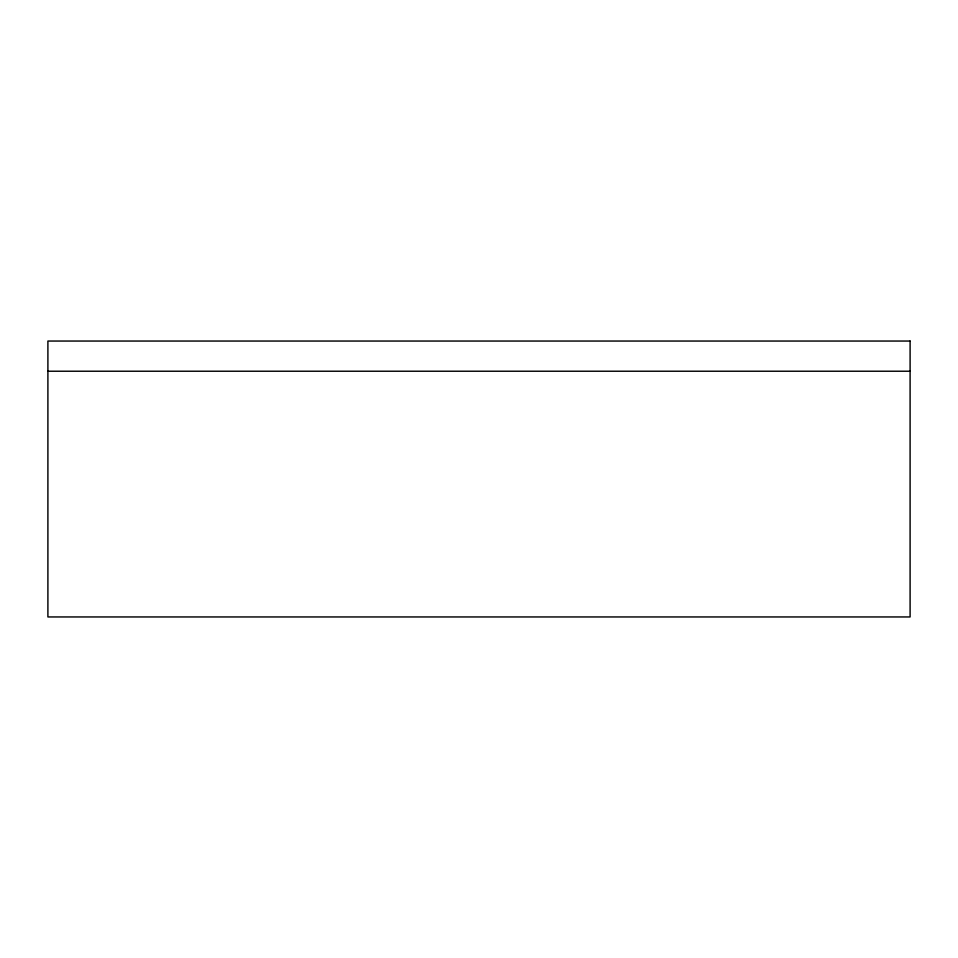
<?xml version="1.0" encoding="UTF-8"?>
<svg xmlns="http://www.w3.org/2000/svg" width="958" height="958" viewBox="0 0 958 958"><rect width="100%" height="100%" fill="white"/><g stroke="black" fill="none" stroke-linecap="round" stroke-linejoin="round"><path stroke-width="1.44" d="M47.9 371.225L910.1 371.225M910.1 341.048L47.9 341.048L47.9 616.952L910.1 616.952L910.1 341.048"/></g></svg>
